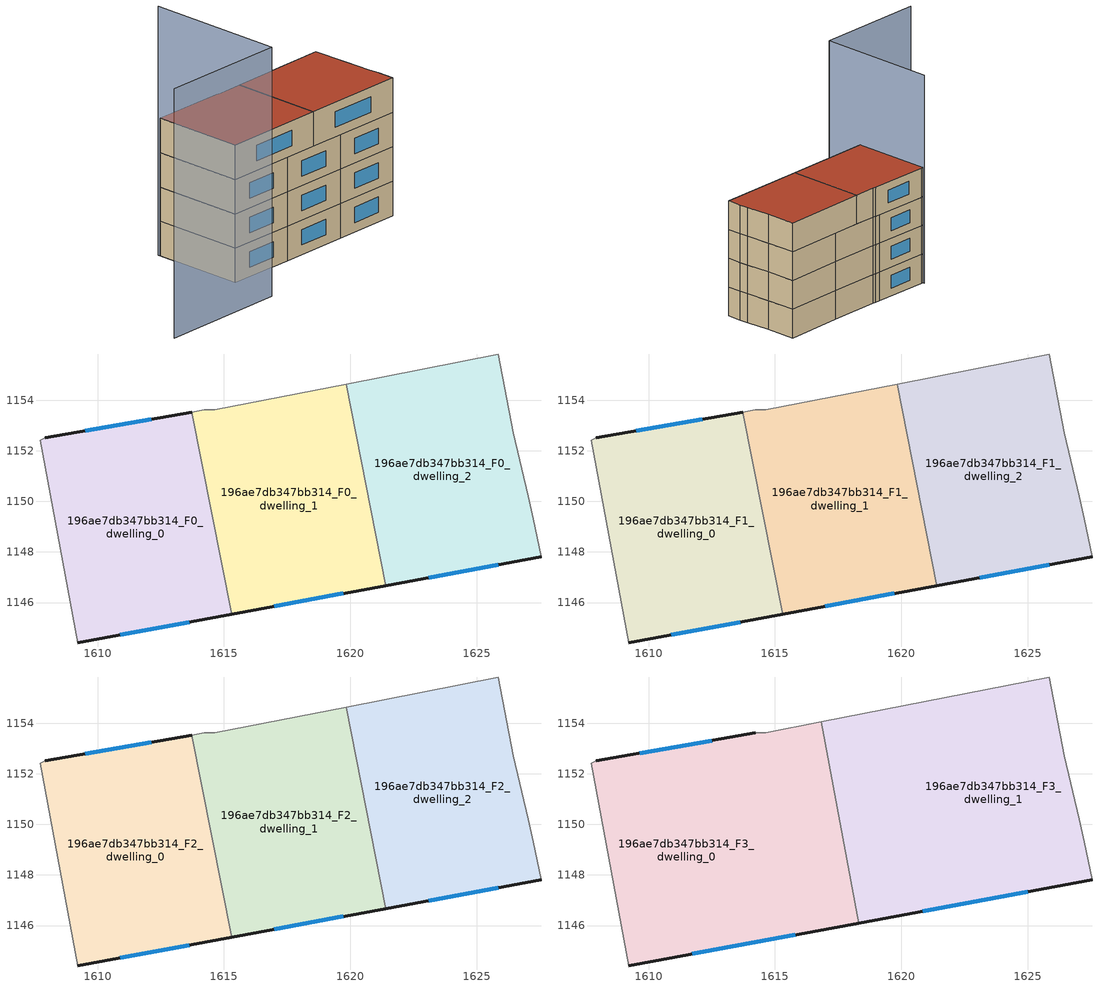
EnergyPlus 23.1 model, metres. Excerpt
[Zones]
196ae7db347bb314_F0_dwelling_0
 floor ground (EU_floor_Construction): 1613.73,1153.53 1615.3,1145.54 1609.22,1144.41 1607.72,1152.42 1607.93,1152.52 z0
 wall outside (EU_wall_Construction): 1609.22,1144.41 1615.3,1145.54 / 1613.73,1153.53 1607.93,1152.52 z0:3
 wall to 196ae7db347bb314_F0_dwelling_1 (EU_wall_Construction): 1615.3,1145.54 1613.73,1153.53 z0:3
 wall adiabatic (EU_wall_Construction): 1607.93,1152.52 1607.72,1152.42 1609.22,1144.41 z0:3
 window (EU_Window_Construction): 1610.9,1144.72 1613.63,1145.23 / 1612.13,1153.25 1609.52,1152.8 z0.83:2.17
196ae7db347bb314_F0_dwelling_1
 floor ground (EU_floor_Construction): 1619.84,1154.64 1621.4,1146.67 1615.3,1145.54 1613.73,1153.53 1614.23,1153.62 1614.63,1153.62 z0
 wall outside (EU_wall_Construction): 1615.3,1145.54 1621.4,1146.67 z0:3
 wall to 196ae7db347bb314_F0_dwelling_2 (EU_wall_Construction): 1621.4,1146.67 1619.84,1154.64 z0:3
 wall adiabatic (EU_wall_Construction): 1619.84,1154.64 1614.63,1153.62 1614.23,1153.62 1613.73,1153.53 z0:3
 window (EU_Window_Construction): 1616.98,1145.85 1619.72,1146.36 z0.83:2.17
196ae7db347bb314_F0_dwelling_2
 floor ground (EU_floor_Construction): 1625.84,1155.82 1626.44,1152.71 1627.04,1150.21 1627.24,1149.31 1627.54,1147.81 1621.4,1146.67 1619.84,1154.64 z0
 wall outside (EU_wall_Construction): 1621.4,1146.67 1627.54,1147.81 z0:3
 wall adiabatic (EU_wall_Construction): 1627.54,1147.81 1627.24,1149.31 1627.04,1150.21 1626.44,1152.71 1625.84,1155.82 1619.84,1154.64 z0:3
 window (EU_Window_Construction): 1623.09,1146.99 1625.85,1147.5 z0.83:2.17
196ae7db347bb314_F1_dwelling_0
 floor to 196ae7db347bb314_F0_dwelling_0 (EU_floor_Construction): 1613.73,1153.53 1615.3,1145.54 1609.22,1144.41 1607.72,1152.42 1607.93,1152.52 z3
 wall outside (EU_wall_Construction): 1609.22,1144.41 1615.3,1145.54 / 1613.73,1153.53 1607.93,1152.52 z3:6
 wall to 196ae7db347bb314_F1_dwelling_1 (EU_wall_Construction): 1615.3,1145.54 1613.73,1153.53 z3:6
 wall adiabatic (EU_wall_Construction): 1607.93,1152.52 1607.72,1152.42 1609.22,1144.41 z3:6
 window (EU_Window_Construction): 1610.9,1144.72 1613.63,1145.23 / 1612.13,1153.25 1609.52,1152.8 z3.83:5.17
196ae7db347bb314_F1_dwelling_1
 floor to 196ae7db347bb314_F0_dwelling_1 (EU_floor_Construction): 1619.84,1154.64 1621.4,1146.67 1615.3,1145.54 1613.73,1153.53 1614.23,1153.62 1614.63,1153.62 z3
 wall outside (EU_wall_Construction): 1615.3,1145.54 1621.4,1146.67 z3:6
 wall to 196ae7db347bb314_F1_dwelling_2 (EU_wall_Construction): 1621.4,1146.67 1619.84,1154.64 z3:6
 wall adiabatic (EU_wall_Construction): 1619.84,1154.64 1614.63,1153.62 1614.23,1153.62 1613.73,1153.53 z3:6
 window (EU_Window_Construction): 1616.98,1145.85 1619.72,1146.36 z3.83:5.17
196ae7db347bb314_F1_dwelling_2
 floor to 196ae7db347bb314_F0_dwelling_2 (EU_floor_Construction): 1625.84,1155.82 1626.44,1152.71 1627.04,1150.21 1627.24,1149.31 1627.54,1147.81 1621.4,1146.67 1619.84,1154.64 z3
 wall outside (EU_wall_Construction): 1621.4,1146.67 1627.54,1147.81 z3:6
 wall adiabatic (EU_wall_Construction): 1627.54,1147.81 1627.24,1149.31 1627.04,1150.21 1626.44,1152.71 1625.84,1155.82 1619.84,1154.64 z3:6
 window (EU_Window_Construction): 1623.09,1146.99 1625.85,1147.5 z3.83:5.17
196ae7db347bb314_F2_dwelling_0
 floor to 196ae7db347bb314_F1_dwelling_0 (EU_floor_Construction): 1613.73,1153.53 1615.3,1145.54 1609.22,1144.41 1607.72,1152.42 1607.93,1152.52 z6
 wall outside (EU_wall_Construction): 1609.22,1144.41 1615.3,1145.54 / 1613.73,1153.53 1607.93,1152.52 z6:9
 wall to 196ae7db347bb314_F2_dwelling_1 (EU_wall_Construction): 1615.3,1145.54 1613.73,1153.53 z6:9
 wall adiabatic (EU_wall_Construction): 1607.93,1152.52 1607.72,1152.42 1609.22,1144.41 z6:9
 window (EU_Window_Construction): 1610.9,1144.72 1613.63,1145.23 / 1612.13,1153.25 1609.52,1152.8 z6.83:8.17
196ae7db347bb314_F2_dwelling_1
 floor to 196ae7db347bb314_F1_dwelling_1 (EU_floor_Construction): 1619.84,1154.64 1621.4,1146.67 1615.3,1145.54 1613.73,1153.53 1614.23,1153.62 1614.63,1153.62 z6
 wall outside (EU_wall_Construction): 1615.3,1145.54 1621.4,1146.67 z6:9
 wall to 196ae7db347bb314_F2_dwelling_2 (EU_wall_Construction): 1621.4,1146.67 1619.84,1154.64 z6:9
 wall adiabatic (EU_wall_Construction): 1619.84,1154.64 1614.63,1153.62 1614.23,1153.62 1613.73,1153.53 z6:9
 window (EU_Window_Construction): 1616.98,1145.85 1619.72,1146.36 z6.83:8.17
196ae7db347bb314_F2_dwelling_2
 floor to 196ae7db347bb314_F1_dwelling_2 (EU_floor_Construction): 1625.84,1155.82 1626.44,1152.71 1627.04,1150.21 1627.24,1149.31 1627.54,1147.81 1621.4,1146.67 1619.84,1154.64 z6
 wall outside (EU_wall_Construction): 1621.4,1146.67 1627.54,1147.81 z6:9
 wall adiabatic (EU_wall_Construction): 1627.54,1147.81 1627.24,1149.31 1627.04,1150.21 1626.44,1152.71 1625.84,1155.82 1619.84,1154.64 z6:9
 window (EU_Window_Construction): 1623.09,1146.99 1625.85,1147.5 z6.83:8.17
196ae7db347bb314_F3_dwelling_0
 floor to 196ae7db347bb314_F2_dwelling_0 (EU_floor_Construction): 1613.73,1153.53 1615.3,1145.54 1609.22,1144.41 1607.72,1152.42 1607.93,1152.52 z9
 floor to 196ae7db347bb314_F2_dwelling_1 (EU_floor_Construction): 1616.84,1154.05 1618.31,1146.1 1615.3,1145.54 1613.73,1153.53 1614.23,1153.62 1614.63,1153.62 z9
 wall outside (EU_wall_Construction): 1609.22,1144.41 1618.31,1146.1 / 1614.23,1153.62 1607.93,1152.52 z9:12
 wall adiabatic (EU_wall_Construction): 1616.84,1154.05 1614.63,1153.62 1614.23,1153.62 / 1607.93,1152.52 1607.72,1152.42 1609.22,1144.41 z9:12
 wall to 196ae7db347bb314_F3_dwelling_1 (EU_wall_Construction): 1618.31,1146.1 1616.84,1154.05 z9:12
 window (EU_Window_Construction): 1611.72,1144.88 1615.81,1145.64 / 1612.49,1153.32 1609.66,1152.82 z9.83:11.17
 roof outside (EU_roof_Construction): 1618.31,1146.1 1616.84,1154.05 1614.63,1153.62 1614.23,1153.62 1607.93,1152.52 1607.72,1152.42 1609.22,1144.41 z12
196ae7db347bb314_F3_dwelling_1
 floor to 196ae7db347bb314_F2_dwelling_1 (EU_floor_Construction): 1619.84,1154.64 1621.4,1146.67 1618.31,1146.1 1616.84,1154.05 z9
 floor to 196ae7db347bb314_F2_dwelling_2 (EU_floor_Construction): 1625.84,1155.82 1626.44,1152.71 1627.04,1150.21 1627.24,1149.31 1627.54,1147.81 1621.4,1146.67 1619.84,1154.64 z9
 wall outside (EU_wall_Construction): 1618.31,1146.1 1627.54,1147.81 z9:12
 wall adiabatic (EU_wall_Construction): 1627.54,1147.81 1627.24,1149.31 1627.04,1150.21 1626.44,1152.71 1625.84,1155.82 1616.84,1154.05 z9:12
 window (EU_Window_Construction): 1620.85,1146.57 1625,1147.34 z9.83:11.17
 roof outside (EU_roof_Construction): 1627.54,1147.81 1627.24,1149.31 1627.04,1150.21 1626.44,1152.71 1625.84,1155.82 1616.84,1154.05 1618.31,1146.1 z12
shading: 1607.68,1152.65 1609.96,1140.48 / 1609.96,1140.48 1598.59,1138.35 z0:21.7
[Building]
EU S2 Campaign: North Axis=0; Terrain=City; Solar Distribution=FullExterior
[Site:Location]
Lyon-Bron: Latitude=45.75; Longitude=5; Time Zone=1; Elevation=198
[SizingPeriod:WeatherFileDays]
AnnualSizingPeriod: Begin Month=1; Begin Day of Month=1; End Month=12; End Day of Month=31; Day of Week for Start Day=Monday; Use Weather File Daylight Saving Period=No; Use Weather File Rain and Snow Indicators=No
[MATERIAL]
EU_InternalMass_Material: Roughness=MediumRough; Thickness=0.1; Conductivity=1; Density=1800; Specific Heat=900; Thermal Absorptance=0.9; Solar Absorptance=0.7; Visible Absorptance=0.7
[MATERIAL:NOMASS] Roughness=MediumRough; Thermal Absorptance=0.9; Solar Absorptance=0.7; Visible Absorptance=0.7
Name | Thermal Resistance
EU_wall_NoMass | 0.87146
EU_roof_NoMass | 0.842276
EU_floor_NoMass | 0.496999
[WINDOWMATERIAL:SIMPLEGLAZINGSYSTEM]
EU_Window_SimpleGlazing: UFactor=2.2525; Solar Heat Gain Coefficient=0.76; Visible Transmittance=0.76
[CONSTRUCTION]
EU_wall_Construction: EU_wall_NoMass
EU_roof_Construction: EU_roof_NoMass
EU_floor_Construction: EU_floor_NoMass
EU_Window_Construction: EU_Window_SimpleGlazing
EU_InternalMass_Construction: EU_InternalMass_Material
[ZONE] Type=1; Multiplier=1; Ceiling Height=autocalculate; Floor Area=autocalculate; Part of Total Floor Area=Yes
Name | Volume
196ae7db347bb314_F0_dwelling_0; 196ae7db347bb314_F1_dwelling_0; 196ae7db347bb314_F2_dwelling_0 | 150.711
196ae7db347bb314_F3_dwelling_0 | 226.058
196ae7db347bb314_F0_dwelling_1; 196ae7db347bb314_F1_dwelling_1; 196ae7db347bb314_F2_dwelling_1 | 150.696
196ae7db347bb314_F3_dwelling_1 | 226.051
196ae7db347bb314_F0_dwelling_2; 196ae7db347bb314_F1_dwelling_2; 196ae7db347bb314_F2_dwelling_2 | 150.702
[INTERNALMASS] Construction=EU_InternalMass_Construction
Name | Zone or ZoneList | Surface Area
196ae7db347bb314_F0_dwelling_0_EU_InternalMass | 196ae7db347bb314_F0_dwelling_0 | 50.2368
196ae7db347bb314_F0_dwelling_1_EU_InternalMass | 196ae7db347bb314_F0_dwelling_1 | 50.2318
196ae7db347bb314_F0_dwelling_2_EU_InternalMass | 196ae7db347bb314_F0_dwelling_2 | 50.2339
196ae7db347bb314_F1_dwelling_0_EU_InternalMass | 196ae7db347bb314_F1_dwelling_0 | 50.2368
196ae7db347bb314_F1_dwelling_1_EU_InternalMass | 196ae7db347bb314_F1_dwelling_1 | 50.2318
196ae7db347bb314_F1_dwelling_2_EU_InternalMass | 196ae7db347bb314_F1_dwelling_2 | 50.2339
196ae7db347bb314_F2_dwelling_0_EU_InternalMass | 196ae7db347bb314_F2_dwelling_0 | 50.2368
196ae7db347bb314_F2_dwelling_1_EU_InternalMass | 196ae7db347bb314_F2_dwelling_1 | 50.2318
196ae7db347bb314_F2_dwelling_2_EU_InternalMass | 196ae7db347bb314_F2_dwelling_2 | 50.2339
196ae7db347bb314_F3_dwelling_0_EU_InternalMass | 196ae7db347bb314_F3_dwelling_0 | 75.3529
196ae7db347bb314_F3_dwelling_1_EU_InternalMass | 196ae7db347bb314_F3_dwelling_1 | 75.3504
[OTHEREQUIPMENT] Fuel Type=Electricity; Design Level Calculation Method=Watts/Area; Power per Zone Floor Area=1; Fraction Latent=0; Fraction Radiant=0; Fraction Lost=0; Carbon Dioxide Generation Rate=0; EndUse Subcategory=EU_Step8_InternalGains
Name | Zone or ZoneList or Space or SpaceList | Schedule
EU_Step8_InternalGain_196ae7db347bb314_F0_dwelling_0_f000 | 196ae7db347bb314_F0_dwelling_0 | EU_Step8_GainSchedule_196ae7db347bb314_F0_dwelling_0_f000
EU_Step8_InternalGain_196ae7db347bb314_F0_dwelling_1_f000 | 196ae7db347bb314_F0_dwelling_1 | EU_Step8_GainSchedule_196ae7db347bb314_F0_dwelling_1_f000
EU_Step8_InternalGain_196ae7db347bb314_F0_dwelling_2_f000 | 196ae7db347bb314_F0_dwelling_2 | EU_Step8_GainSchedule_196ae7db347bb314_F0_dwelling_2_f000
EU_Step8_InternalGain_196ae7db347bb314_F1_dwelling_0_f000 | 196ae7db347bb314_F1_dwelling_0 | EU_Step8_GainSchedule_196ae7db347bb314_F1_dwelling_0_f000
EU_Step8_InternalGain_196ae7db347bb314_F1_dwelling_1_f000 | 196ae7db347bb314_F1_dwelling_1 | EU_Step8_GainSchedule_196ae7db347bb314_F1_dwelling_1_f000
EU_Step8_InternalGain_196ae7db347bb314_F1_dwelling_2_f000 | 196ae7db347bb314_F1_dwelling_2 | EU_Step8_GainSchedule_196ae7db347bb314_F1_dwelling_2_f000
EU_Step8_InternalGain_196ae7db347bb314_F2_dwelling_0_f000 | 196ae7db347bb314_F2_dwelling_0 | EU_Step8_GainSchedule_196ae7db347bb314_F2_dwelling_0_f000
EU_Step8_InternalGain_196ae7db347bb314_F2_dwelling_1_f000 | 196ae7db347bb314_F2_dwelling_1 | EU_Step8_GainSchedule_196ae7db347bb314_F2_dwelling_1_f000
EU_Step8_InternalGain_196ae7db347bb314_F2_dwelling_2_f000 | 196ae7db347bb314_F2_dwelling_2 | EU_Step8_GainSchedule_196ae7db347bb314_F2_dwelling_2_f000
EU_Step8_InternalGain_196ae7db347bb314_F3_dwelling_0_f000 | 196ae7db347bb314_F3_dwelling_0 | EU_Step8_GainSchedule_196ae7db347bb314_F3_dwelling_0_f000
EU_Step8_InternalGain_196ae7db347bb314_F3_dwelling_1_f000 | 196ae7db347bb314_F3_dwelling_1 | EU_Step8_GainSchedule_196ae7db347bb314_F3_dwelling_1_f000
[ZONEVENTILATION:DESIGNFLOWRATE] Schedule=EU_AlwaysOn; Design Flow Rate Calculation Method=AirChanges/Hour; Air Changes per Hour=0.425; Ventilation Type=Natural; Fan Pressure Rise=0; Fan Total Efficiency=1; Constant Term Coefficient=1; Temperature Term Coefficient=0; Velocity Term Coefficient=0; Velocity Squared Term Coefficient=0; Minimum Indoor Temperature=-100; Maximum Indoor Temperature=100; Delta Temperature=-100; Minimum Outdoor Temperature=-100; Maximum Outdoor Temperature=100; Maximum Wind Speed=40
Name | Zone or ZoneList or Space or SpaceList
EU_ConstantAir_196ae7db347bb314_F0_dwelling_0 | 196ae7db347bb314_F0_dwelling_0
EU_ConstantAir_196ae7db347bb314_F0_dwelling_1 | 196ae7db347bb314_F0_dwelling_1
EU_ConstantAir_196ae7db347bb314_F0_dwelling_2 | 196ae7db347bb314_F0_dwelling_2
EU_ConstantAir_196ae7db347bb314_F1_dwelling_0 | 196ae7db347bb314_F1_dwelling_0
EU_ConstantAir_196ae7db347bb314_F1_dwelling_1 | 196ae7db347bb314_F1_dwelling_1
EU_ConstantAir_196ae7db347bb314_F1_dwelling_2 | 196ae7db347bb314_F1_dwelling_2
EU_ConstantAir_196ae7db347bb314_F2_dwelling_0 | 196ae7db347bb314_F2_dwelling_0
EU_ConstantAir_196ae7db347bb314_F2_dwelling_1 | 196ae7db347bb314_F2_dwelling_1
EU_ConstantAir_196ae7db347bb314_F2_dwelling_2 | 196ae7db347bb314_F2_dwelling_2
EU_ConstantAir_196ae7db347bb314_F3_dwelling_0 | 196ae7db347bb314_F3_dwelling_0
EU_ConstantAir_196ae7db347bb314_F3_dwelling_1 | 196ae7db347bb314_F3_dwelling_1
[HVACTEMPLATE:THERMOSTAT] Constant Heating Setpoint=20; Constant Cooling Setpoint=50
EU_HeatOnly_196ae7db347bb314_F0_dwelling_0; EU_HeatOnly_196ae7db347bb314_F0_dwelling_1; EU_HeatOnly_196ae7db347bb314_F0_dwelling_2; EU_HeatOnly_196ae7db347bb314_F1_dwelling_0; EU_HeatOnly_196ae7db347bb314_F1_dwelling_1; EU_HeatOnly_196ae7db347bb314_F1_dwelling_2; EU_HeatOnly_196ae7db347bb314_F2_dwelling_0; EU_HeatOnly_196ae7db347bb314_F2_dwelling_1; EU_HeatOnly_196ae7db347bb314_F2_dwelling_2; EU_HeatOnly_196ae7db347bb314_F3_dwelling_0; EU_HeatOnly_196ae7db347bb314_F3_dwelling_1
[HVACTEMPLATE:ZONE:IDEALLOADSAIRSYSTEM] System Availability Schedule=EU_AlwaysOn; Maximum Heating Supply Air Temperature=50; Minimum Cooling Supply Air Temperature=13; Maximum Heating Supply Air Humidity Ratio=0.0156; Minimum Cooling Supply Air Humidity Ratio=0.0077; Heating Limit=NoLimit; Cooling Limit=NoLimit; Heating Availability Schedule=EU_AlwaysOn; Cooling Availability Schedule=EU_CoolingOff; Dehumidification Control Type=ConstantSensibleHeatRatio; Cooling Sensible Heat Ratio=0.7; Dehumidification Setpoint=60; Humidification Control Type=None; Humidification Setpoint=30; Outdoor Air Method=None; Outdoor Air Flow Rate per Person=0.00944; Outdoor Air Flow Rate per Zone Floor Area=0; Outdoor Air Flow Rate per Zone=0; Demand Controlled Ventilation Type=None; Outdoor Air Economizer Type=NoEconomizer; Heat Recovery Type=None; Sensible Heat Recovery Effectiveness=0.7; Latent Heat Recovery Effectiveness=0.65
Name | Template Thermostat
196ae7db347bb314_F0_dwelling_0 | EU_HeatOnly_196ae7db347bb314_F0_dwelling_0
196ae7db347bb314_F0_dwelling_1 | EU_HeatOnly_196ae7db347bb314_F0_dwelling_1
196ae7db347bb314_F0_dwelling_2 | EU_HeatOnly_196ae7db347bb314_F0_dwelling_2
196ae7db347bb314_F1_dwelling_0 | EU_HeatOnly_196ae7db347bb314_F1_dwelling_0
196ae7db347bb314_F1_dwelling_1 | EU_HeatOnly_196ae7db347bb314_F1_dwelling_1
196ae7db347bb314_F1_dwelling_2 | EU_HeatOnly_196ae7db347bb314_F1_dwelling_2
196ae7db347bb314_F2_dwelling_0 | EU_HeatOnly_196ae7db347bb314_F2_dwelling_0
196ae7db347bb314_F2_dwelling_1 | EU_HeatOnly_196ae7db347bb314_F2_dwelling_1
196ae7db347bb314_F2_dwelling_2 | EU_HeatOnly_196ae7db347bb314_F2_dwelling_2
196ae7db347bb314_F3_dwelling_0 | EU_HeatOnly_196ae7db347bb314_F3_dwelling_0
196ae7db347bb314_F3_dwelling_1 | EU_HeatOnly_196ae7db347bb314_F3_dwelling_1
[SIZING:ZONE] Zone Cooling Design Supply Air Temperature Input Method=SupplyAirTemperature; Zone Cooling Design Supply Air Temperature=13; Zone Heating Design Supply Air Temperature Input Method=SupplyAirTemperature; Zone Heating Design Supply Air Temperature=50; Zone Cooling Design Supply Air Humidity Ratio=0.008; Zone Heating Design Supply Air Humidity Ratio=0.008; Cooling Design Air Flow Method=DesignDay; Cooling Design Air Flow Rate=0; Cooling Minimum Air Flow per Zone Floor Area=0.000762; Cooling Minimum Air Flow=0; Cooling Minimum Air Flow Fraction=0.2; Heating Design Air Flow Method=DesignDay; Heating Design Air Flow Rate=0; Heating Maximum Air Flow per Zone Floor Area=0.002032; Heating Maximum Air Flow=0.141576; Heating Maximum Air Flow Fraction=0.3; Account for Dedicated Outdoor Air System=No; Dedicated Outdoor Air System Control Strategy=NeutralSupplyAir; Dedicated Outdoor Air Low Setpoint Temperature for Design=autosize; Dedicated Outdoor Air High Setpoint Temperature for Design=autosize; Zone Load Sizing Method=Sensible Load Only No Latent Load; Zone Latent Cooling Design Supply Air Humidity Ratio Input Method=HumidityRatioDifference; Zone Cooling Design Supply Air Humidity Ratio Difference=0.005; Zone Latent Heating Design Supply Air Humidity Ratio Input Method=HumidityRatioDifference; Zone Humidification Design Supply Air Humidity Ratio Difference=0.005
196ae7db347bb314_F0_dwelling_0; 196ae7db347bb314_F0_dwelling_1; 196ae7db347bb314_F0_dwelling_2; 196ae7db347bb314_F1_dwelling_0; 196ae7db347bb314_F1_dwelling_1; 196ae7db347bb314_F1_dwelling_2; 196ae7db347bb314_F2_dwelling_0; 196ae7db347bb314_F2_dwelling_1; 196ae7db347bb314_F2_dwelling_2; 196ae7db347bb314_F3_dwelling_0; 196ae7db347bb314_F3_dwelling_1
[SCHEDULE:CONSTANT]
Name | Hourly Value
EU_AlwaysOn | 1
EU_CoolingOff | 0
[SCHEDULE:FILE] Column Number=1; Rows to Skip at Top=0; Number of Hours of Data=8760; Column Separator=Comma; Interpolate to Timestep=No; Minutes per Item=60; Adjust Schedule for Daylight Savings=Yes
Name | File
EU_Step8_GainSchedule_196ae7db347bb314_F0_dwelling_0_f000 | ../../schedules/196ae7db347bb314/196ae7db347bb314_F0_dwelling_0_f000_gain.csv
EU_Step8_GainSchedule_196ae7db347bb314_F0_dwelling_1_f000 | ../../schedules/196ae7db347bb314/196ae7db347bb314_F0_dwelling_1_f000_gain.csv
EU_Step8_GainSchedule_196ae7db347bb314_F0_dwelling_2_f000 | ../../schedules/196ae7db347bb314/196ae7db347bb314_F0_dwelling_2_f000_gain.csv
EU_Step8_GainSchedule_196ae7db347bb314_F1_dwelling_0_f000 | ../../schedules/196ae7db347bb314/196ae7db347bb314_F1_dwelling_0_f000_gain.csv
EU_Step8_GainSchedule_196ae7db347bb314_F1_dwelling_1_f000 | ../../schedules/196ae7db347bb314/196ae7db347bb314_F1_dwelling_1_f000_gain.csv
EU_Step8_GainSchedule_196ae7db347bb314_F1_dwelling_2_f000 | ../../schedules/196ae7db347bb314/196ae7db347bb314_F1_dwelling_2_f000_gain.csv
EU_Step8_GainSchedule_196ae7db347bb314_F2_dwelling_0_f000 | ../../schedules/196ae7db347bb314/196ae7db347bb314_F2_dwelling_0_f000_gain.csv
EU_Step8_GainSchedule_196ae7db347bb314_F2_dwelling_1_f000 | ../../schedules/196ae7db347bb314/196ae7db347bb314_F2_dwelling_1_f000_gain.csv
EU_Step8_GainSchedule_196ae7db347bb314_F2_dwelling_2_f000 | ../../schedules/196ae7db347bb314/196ae7db347bb314_F2_dwelling_2_f000_gain.csv
EU_Step8_GainSchedule_196ae7db347bb314_F3_dwelling_0_f000 | ../../schedules/196ae7db347bb314/196ae7db347bb314_F3_dwelling_0_f000_gain.csv
EU_Step8_GainSchedule_196ae7db347bb314_F3_dwelling_1_f000 | ../../schedules/196ae7db347bb314/196ae7db347bb314_F3_dwelling_1_f000_gain.csv
